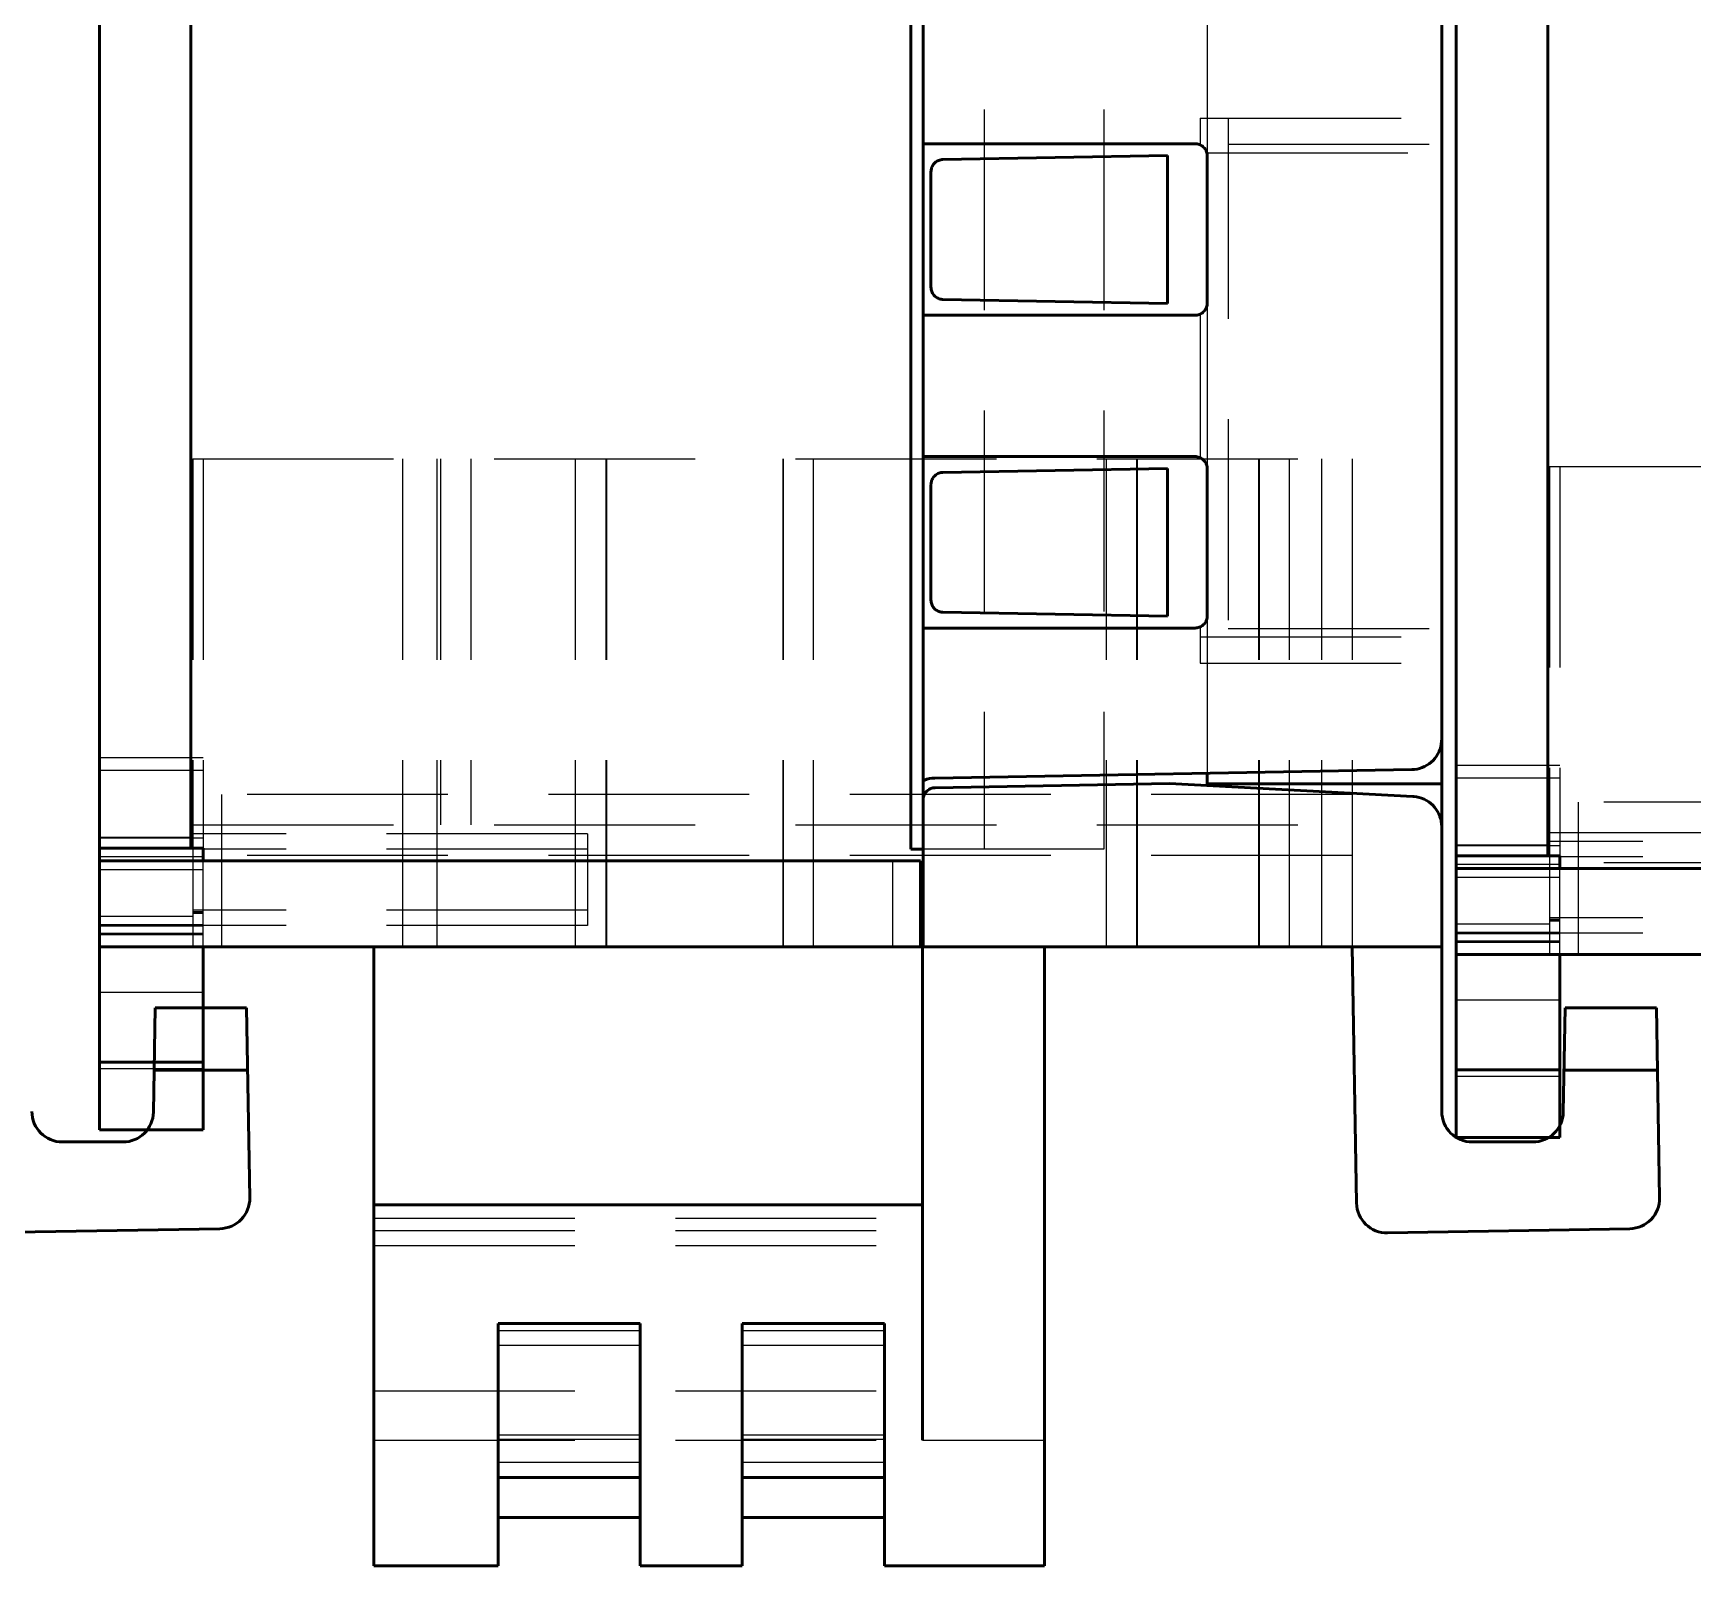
# Model space of a CAD drawing. Extents: x -891 to 6596, y -1 to 298.
# Drawn here: x -331.333 to -327.203, y 163.445 to 167.261 of the extents above; entities that cross this region are included whole.
import ezdxf

# ---------------------------------------------------------------- set-up
doc = ezdxf.new("R2010")
doc.units = 0
doc.header["$MEASUREMENT"] = 0
doc.linetypes.add('DASHED', pattern=[0.75, 0.5, -0.25])
for name, color, linetype, lineweight in [('AM_0', 7, 'Continuous', 50), ('AM_4', 3, 'Continuous', 25), ('AM_9', 6, 'DASHED', 25)]:
    doc.layers.add(name, color=color, linetype=linetype, lineweight=lineweight)

msp = doc.modelspace()

# ---------------------------------------------------------------- linework, layer by layer
at = {"layer": 'AM_0'}
for p, q in [((-331.1683, 184.1191), (-331.1683, 164.5302)), ((-327.7917, 184.1), (-327.7917, 164.5111)), ((-330.9406, 165.2317), (-330.9406, 180.1111)), ((-329.1488, 165.2287), (-329.1488, 180.1111)), ((-329.1184, 180.1111), (-329.1184, 164.9857)), ((-327.5639, 165.2127), (-327.5639, 180.092)), ((-327.8277, 167.8511), (-327.8277, 164.5758)), ((-328.4416, 166.9852), (-329.1184, 166.9852)), ((-328.5101, 166.9557), (-329.069, 166.946)), ((-328.5101, 166.5879), (-328.5101, 166.9557)), ((-328.4113, 166.5888), (-328.4113, 166.9549)), ((-329.0988, 166.9156), (-329.0988, 166.628)), ((-329.069, 166.5977), (-328.5101, 166.5879)), ((-329.1184, 166.5584), (-328.4416, 166.5584)), ((-328.4416, 166.2063), (-329.1184, 166.2063)), ((-328.5101, 166.1768), (-329.069, 166.167)), ((-328.5101, 165.8089), (-328.5101, 166.1768)), ((-328.4113, 165.8098), (-328.4113, 166.1759)), ((-329.0988, 166.1367), (-329.0988, 165.8491)), ((-329.069, 165.8187), (-328.5101, 165.8089)), ((-329.1184, 165.7794), (-328.4416, 165.7794)), ((-327.9023, 165.4269), (-329.0894, 165.4061)), ((-328.4113, 165.418), (-328.4113, 165.3912)), ((-329.0886, 165.3819), (-328.505, 165.392)), ((-328.505, 165.392), (-327.8997, 165.3603)), ((-327.8277, 165.3912), (-328.4113, 165.3912)), ((-330.9102, 165.2317), (-331.1683, 165.2317)), ((-330.9102, 165.2317), (-330.9102, 165.1998)), ((-329.1184, 165.2287), (-329.1488, 165.2287)), ((-327.5335, 165.2127), (-327.7917, 165.2127)), ((-327.5335, 165.2127), (-327.5335, 165.1808)), ((-329.1247, 165.1998), (-331.1683, 165.1998)), ((-329.1247, 164.9857), (-329.1247, 165.1998)), ((-325.7481, 165.1808), (-327.7917, 165.1808)), ((-327.8277, 164.9857), (-331.1683, 164.9857)), ((-330.9102, 164.9857), (-330.9102, 164.5302)), ((-330.485, 164.9857), (-330.485, 163.4445)), ((-329.1199, 164.9857), (-329.1199, 163.7576)), ((-328.8162, 164.9857), (-328.8162, 163.4445)), ((-328.0509, 164.9857), (-328.0398, 164.348)), ((-324.4511, 164.9667), (-327.7917, 164.9667)), ((-327.5335, 164.9667), (-327.5335, 164.5111)), ((-331.0292, 164.8339), (-331.0337, 164.5744)), ((-330.8022, 164.8339), (-331.0292, 164.8339)), ((-330.794, 164.3611), (-330.8022, 164.8339)), ((-327.5206, 164.8339), (-327.5251, 164.5744)), ((-327.2936, 164.8339), (-327.5206, 164.8339)), ((-327.2854, 164.3611), (-327.2936, 164.8339)), ((-330.9102, 164.6988), (-331.1683, 164.6988)), ((-330.7995, 164.679), (-331.0319, 164.679)), ((-327.5335, 164.6797), (-327.7917, 164.6797)), ((-327.2909, 164.679), (-327.5233, 164.679)), ((-330.9102, 164.5302), (-331.1683, 164.5302)), ((-327.5335, 164.5111), (-327.7917, 164.5111)), ((-331.1096, 164.4998), (-331.2604, 164.4998)), ((-327.601, 164.4998), (-327.7518, 164.4998)), ((-330.485, 164.3434), (-329.1199, 164.3434)), ((-331.4712, 164.2734), (-330.8685, 164.2839)), ((-327.9626, 164.2734), (-327.3599, 164.2839)), ((-330.176, 164.0479), (-330.176, 163.4445)), ((-329.8222, 164.0479), (-330.176, 164.0479)), ((-329.8222, 164.0479), (-329.8222, 163.4445)), ((-329.5686, 164.0479), (-329.5686, 163.4445)), ((-329.2148, 164.0479), (-329.5686, 164.0479)), ((-329.2148, 164.0479), (-329.2148, 163.4445)), ((-330.176, 163.6647), (-329.8222, 163.6647)), ((-329.5686, 163.6647), (-329.2148, 163.6647)), ((-329.8222, 163.5652), (-330.176, 163.5652)), ((-329.2148, 163.5652), (-329.5686, 163.5652)), ((-330.485, 163.4445), (-330.176, 163.4445)), ((-329.8222, 163.4445), (-329.5686, 163.4445)), ((-329.2148, 163.4445), (-328.8162, 163.4445))]:
    msp.add_line(p, q, dxfattribs=at)
for points in [[(-329.069, 166.946), (-329.0716, 166.9458), (-329.0742, 166.9454), (-329.0768, 166.9448), (-329.0793, 166.944), (-329.0818, 166.9429), (-329.0841, 166.9417), (-329.0863, 166.9402), (-329.0884, 166.9385), (-329.0903, 166.9367), (-329.0921, 166.9347), (-329.0936, 166.9326), (-329.095, 166.9303), (-329.0962, 166.928), (-329.0972, 166.9255), (-329.0979, 166.923), (-329.0984, 166.9204), (-329.0987, 166.9177), (-329.0988, 166.9156)], [(-328.4113, 166.9549), (-328.4114, 166.9575), (-328.4117, 166.9602), (-328.4123, 166.9627), (-328.4131, 166.9653), (-328.4141, 166.9677), (-328.4153, 166.9701), (-328.4168, 166.9723), (-328.4184, 166.9744), (-328.4202, 166.9764), (-328.4221, 166.9781), (-328.4242, 166.9798), (-328.4264, 166.9812), (-328.4288, 166.9824), (-328.4312, 166.9834), (-328.4338, 166.9842), (-328.4364, 166.9848), (-328.439, 166.9851), (-328.4416, 166.9852)], [(-329.0988, 166.628), (-329.0987, 166.6254), (-329.0984, 166.6228), (-329.0978, 166.6202), (-329.097, 166.6176), (-329.096, 166.6152), (-329.0948, 166.6129), (-329.0933, 166.6106), (-329.0917, 166.6085), (-329.0899, 166.6066), (-329.088, 166.6048), (-329.0859, 166.6032), (-329.0836, 166.6017), (-329.0813, 166.6005), (-329.0788, 166.5995), (-329.0763, 166.5987), (-329.0737, 166.5981), (-329.0711, 166.5978), (-329.069, 166.5977)], [(-328.4416, 166.5584), (-328.439, 166.5585), (-328.4364, 166.5589), (-328.4338, 166.5594), (-328.4312, 166.5602), (-328.4288, 166.5613), (-328.4264, 166.5625), (-328.4242, 166.5639), (-328.4221, 166.5655), (-328.4202, 166.5673), (-328.4184, 166.5693), (-328.4168, 166.5714), (-328.4153, 166.5736), (-328.4141, 166.5759), (-328.4131, 166.5784), (-328.4123, 166.5809), (-328.4117, 166.5835), (-328.4114, 166.5861), (-328.4113, 166.5888)], [(-328.4113, 166.1759), (-328.4114, 166.1786), (-328.4117, 166.1812), (-328.4123, 166.1838), (-328.4131, 166.1863), (-328.4141, 166.1887), (-328.4153, 166.1911), (-328.4168, 166.1933), (-328.4184, 166.1954), (-328.4202, 166.1974), (-328.4221, 166.1992), (-328.4242, 166.2008), (-328.4264, 166.2022), (-328.4288, 166.2034), (-328.4312, 166.2044), (-328.4338, 166.2052), (-328.4364, 166.2058), (-328.439, 166.2062), (-328.4416, 166.2063)], [(-329.069, 166.167), (-329.0716, 166.1669), (-329.0742, 166.1665), (-329.0768, 166.1658), (-329.0793, 166.165), (-329.0818, 166.1639), (-329.0841, 166.1627), (-329.0863, 166.1612), (-329.0884, 166.1596), (-329.0903, 166.1577), (-329.0921, 166.1558), (-329.0936, 166.1536), (-329.095, 166.1514), (-329.0962, 166.149), (-329.0972, 166.1465), (-329.0979, 166.144), (-329.0984, 166.1414), (-329.0987, 166.1388), (-329.0988, 166.1367)], [(-329.0988, 165.8491), (-329.0987, 165.8464), (-329.0984, 165.8438), (-329.0978, 165.8412), (-329.097, 165.8387), (-329.096, 165.8362), (-329.0948, 165.8339), (-329.0933, 165.8316), (-329.0917, 165.8295), (-329.0899, 165.8276), (-329.088, 165.8258), (-329.0859, 165.8242), (-329.0836, 165.8228), (-329.0813, 165.8215), (-329.0788, 165.8205), (-329.0763, 165.8197), (-329.0737, 165.8192), (-329.0711, 165.8188), (-329.069, 165.8187)], [(-328.4416, 165.7794), (-328.439, 165.7796), (-328.4364, 165.7799), (-328.4338, 165.7805), (-328.4312, 165.7813), (-328.4288, 165.7823), (-328.4264, 165.7835), (-328.4242, 165.7849), (-328.4221, 165.7865), (-328.4202, 165.7883), (-328.4184, 165.7903), (-328.4168, 165.7924), (-328.4153, 165.7946), (-328.4141, 165.797), (-328.4131, 165.7994), (-328.4123, 165.8019), (-328.4117, 165.8045), (-328.4114, 165.8072), (-328.4113, 165.8098)], [(-327.9023, 165.4269), (-327.8957, 165.4273), (-327.8892, 165.4282), (-327.8827, 165.4298), (-327.8764, 165.4319), (-327.8704, 165.4345), (-327.8645, 165.4377), (-327.859, 165.4413), (-327.8538, 165.4455), (-327.849, 165.45), (-327.8446, 165.455), (-327.8407, 165.4603), (-327.8372, 165.466), (-327.8343, 165.4719), (-327.8319, 165.4781), (-327.83, 165.4844), (-327.8287, 165.4909), (-327.8279, 165.4975), (-327.8277, 165.5028)], [(-329.0894, 165.4061), (-329.096, 165.4057), (-329.1025, 165.4048), (-329.109, 165.4032), (-329.1152, 165.4011), (-329.1184, 165.3998)], [(-329.0886, 165.3819), (-329.0912, 165.3817), (-329.0938, 165.3813), (-329.0964, 165.3807), (-329.0989, 165.3798), (-329.1014, 165.3788), (-329.1037, 165.3775), (-329.1059, 165.3761), (-329.108, 165.3744), (-329.1099, 165.3726), (-329.1116, 165.3706), (-329.1132, 165.3685), (-329.1146, 165.3662), (-329.1158, 165.3638), (-329.1168, 165.3614), (-329.1175, 165.3588), (-329.118, 165.3562), (-329.1183, 165.3536), (-329.1184, 165.3515)], [(-327.8277, 165.2845), (-327.828, 165.2911), (-327.8289, 165.2977), (-327.8303, 165.3042), (-327.8323, 165.3105), (-327.8348, 165.3166), (-327.8379, 165.3225), (-327.8414, 165.328), (-327.8455, 165.3333), (-327.85, 165.3382), (-327.8548, 165.3427), (-327.8601, 165.3467), (-327.8657, 165.3503), (-327.8716, 165.3533), (-327.8777, 165.3558), (-327.884, 165.3578), (-327.8905, 165.3593), (-327.897, 165.3601), (-327.8997, 165.3603)]]:
    msp.add_lwpolyline(points, dxfattribs=at)
for centre, start, end in [((-331.2604, 164.5758), 180, 270), ((-331.1096, 164.5758), 270, 359), ((-327.7518, 164.5758), 180, 270), ((-327.601, 164.5758), 270, 359), ((-330.8699, 164.3598), 271, 1), ((-327.9639, 164.3493), 181, 271), ((-327.3613, 164.3598), 271, 1)]:
    msp.add_arc(centre, 0.0759, start, end, dxfattribs=at)
at = {"layer": 'AM_4'}
for p, q in [((-330.9406, 165.2579), (-331.1683, 165.2579)), ((-330.9102, 165.2095), (-331.1683, 165.2095)), ((-327.5639, 165.2388), (-327.7917, 165.2388)), ((-329.1943, 165.1998), (-329.1943, 164.9857)), ((-327.5335, 165.1904), (-327.7917, 165.1904)), ((-329.8222, 164.0294), (-330.176, 164.0294)), ((-329.2148, 164.0294), (-329.5686, 164.0294)), ((-329.8222, 163.9932), (-330.176, 163.9932)), ((-329.2148, 163.9932), (-329.5686, 163.9932)), ((-329.1199, 163.7576), (-328.8162, 163.7576))]:
    msp.add_line(p, q, dxfattribs=at)
at = {"layer": 'AM_9'}
for p, q in [((-328.9666, 179.071), (-328.9666, 165.2287)), ((-328.6689, 179.071), (-328.6689, 165.2287)), ((-328.4113, 167.3677), (-328.4113, 166.9549)), ((-328.429, 167.0493), (-328.429, 166.9825)), ((-328.429, 167.0493), (-327.8277, 167.0493)), ((-328.3592, 167.0493), (-328.3592, 165.6918)), ((-328.4123, 166.9628), (-327.8277, 166.9628)), ((-328.3592, 166.984), (-327.8277, 166.984)), ((-328.4113, 166.5888), (-328.4113, 166.1759)), ((-328.429, 166.5611), (-328.429, 166.2035)), ((-330.936, 166.2005), (-328.0509, 166.2005)), ((-330.936, 166.2005), (-330.936, 164.9857)), ((-330.9102, 166.2005), (-330.9102, 165.2317)), ((-330.4137, 166.2005), (-330.4137, 164.9857)), ((-330.3286, 166.2005), (-330.3286, 164.9857)), ((-330.3195, 166.2005), (-330.3195, 165.2894)), ((-330.2436, 166.2005), (-330.2436, 165.2894)), ((-329.9839, 166.2005), (-329.9839, 164.9857)), ((-329.908, 166.2005), (-329.908, 164.9857)), ((-329.9067, 166.2005), (-329.9067, 164.9857)), ((-329.4677, 166.2005), (-329.4677, 164.9857)), ((-329.4663, 166.2005), (-329.4663, 164.9857)), ((-329.3917, 166.2005), (-329.3917, 164.9857)), ((-328.6629, 166.2005), (-328.6629, 164.9857)), ((-328.5869, 166.2005), (-328.5869, 164.9857)), ((-328.5856, 166.2005), (-328.5856, 164.9857)), ((-328.2833, 166.2005), (-328.2833, 164.9857)), ((-328.2819, 166.2005), (-328.2819, 164.9857)), ((-328.2073, 166.2005), (-328.2073, 164.9857)), ((-328.1269, 166.2005), (-328.1269, 164.9857)), ((-328.0509, 166.2005), (-328.0509, 164.9857)), ((-327.5593, 166.1814), (-324.6743, 166.1814)), ((-327.5593, 166.1814), (-327.5593, 164.9667)), ((-327.5335, 166.1814), (-327.5335, 165.2127)), ((-328.4113, 165.8098), (-328.4113, 165.418)), ((-328.429, 165.7822), (-328.429, 165.6918)), ((-328.429, 165.7572), (-327.8277, 165.7572)), ((-328.3592, 165.7783), (-327.8277, 165.7783)), ((-328.429, 165.6918), (-327.8277, 165.6918)), ((-330.9102, 165.4565), (-331.1683, 165.4565)), ((-330.9102, 165.4246), (-331.1683, 165.4246)), ((-327.5335, 165.4374), (-327.7917, 165.4374)), ((-327.5335, 165.4055), (-327.7917, 165.4055)), ((-328.0509, 165.3654), (-330.8646, 165.3654)), ((-330.8646, 165.3654), (-330.8646, 164.9857)), ((-324.6743, 165.3463), (-327.488, 165.3463)), ((-327.488, 165.3463), (-327.488, 164.9667)), ((-330.9102, 165.2567), (-331.1683, 165.2567)), ((-330.936, 165.2894), (-328.0509, 165.2894)), ((-329.9536, 165.2667), (-330.936, 165.2667)), ((-329.9536, 165.2667), (-329.9536, 165.0389)), ((-327.5593, 165.2704), (-324.6743, 165.2704)), ((-329.9536, 165.2287), (-330.936, 165.2287)), ((-328.0509, 165.2135), (-330.8646, 165.2135)), ((-328.6689, 165.2287), (-329.1184, 165.2287)), ((-327.5335, 165.2376), (-327.7917, 165.2376)), ((-326.5769, 165.2476), (-327.5593, 165.2476)), ((-326.5769, 165.2096), (-327.5593, 165.2096)), ((-330.9102, 165.1776), (-331.1683, 165.1776)), ((-330.9102, 164.9857), (-330.9102, 165.1998)), ((-327.5335, 164.9667), (-327.5335, 165.1808)), ((-324.6743, 165.1945), (-327.488, 165.1945)), ((-327.5335, 165.1585), (-327.7917, 165.1585)), ((-330.936, 165.0611), (-331.1683, 165.0611)), ((-329.9536, 165.0768), (-330.936, 165.0768)), ((-330.936, 165.074), (-330.9102, 165.074)), ((-330.936, 165.0725), (-330.9102, 165.0725)), ((-330.9102, 165.0709), (-330.936, 165.0709)), ((-330.936, 165.0694), (-330.9102, 165.0694)), ((-326.5769, 165.0578), (-327.5593, 165.0578)), ((-327.5593, 165.0549), (-327.5335, 165.0549)), ((-327.5593, 165.0534), (-327.5335, 165.0534)), ((-327.5335, 165.0519), (-327.5593, 165.0519)), ((-327.5593, 165.0504), (-327.5335, 165.0504)), ((-330.9102, 165.0402), (-331.1683, 165.0402)), ((-329.9536, 165.0389), (-331.1683, 165.0389)), ((-330.9102, 165.0372), (-331.1683, 165.0372)), ((-330.9102, 165.0187), (-331.1683, 165.0187)), ((-330.9102, 165.0157), (-331.1683, 165.0157)), ((-327.5593, 165.0421), (-327.7917, 165.0421)), ((-327.5335, 165.0211), (-327.7917, 165.0211)), ((-326.5769, 165.0198), (-327.7917, 165.0198)), ((-327.5335, 165.0181), (-327.7917, 165.0181)), ((-327.5335, 164.9997), (-327.7917, 164.9997)), ((-327.5335, 164.9966), (-327.7917, 164.9966)), ((-330.9102, 164.8719), (-331.1683, 164.8719)), ((-327.5335, 164.8528), (-327.7917, 164.8528)), ((-330.9102, 164.6821), (-331.1683, 164.6821)), ((-327.5335, 164.663), (-327.7917, 164.663)), ((-330.485, 164.3101), (-329.1199, 164.3101)), ((-330.485, 164.2797), (-329.1199, 164.2797)), ((-330.485, 164.2417), (-329.1199, 164.2417)), ((-330.485, 163.8806), (-329.1199, 163.8806)), ((-329.8222, 163.7698), (-330.176, 163.7698)), ((-329.2148, 163.7698), (-329.5686, 163.7698)), ((-330.485, 163.7576), (-329.1199, 163.7576)), ((-329.8222, 163.7593), (-330.176, 163.7593)), ((-329.2148, 163.7593), (-329.5686, 163.7593)), ((-329.8222, 163.7015), (-330.176, 163.7015)), ((-329.2148, 163.7015), (-329.5686, 163.7015))]:
    msp.add_line(p, q, dxfattribs=at)

doc.saveas('drawing.dxf')
